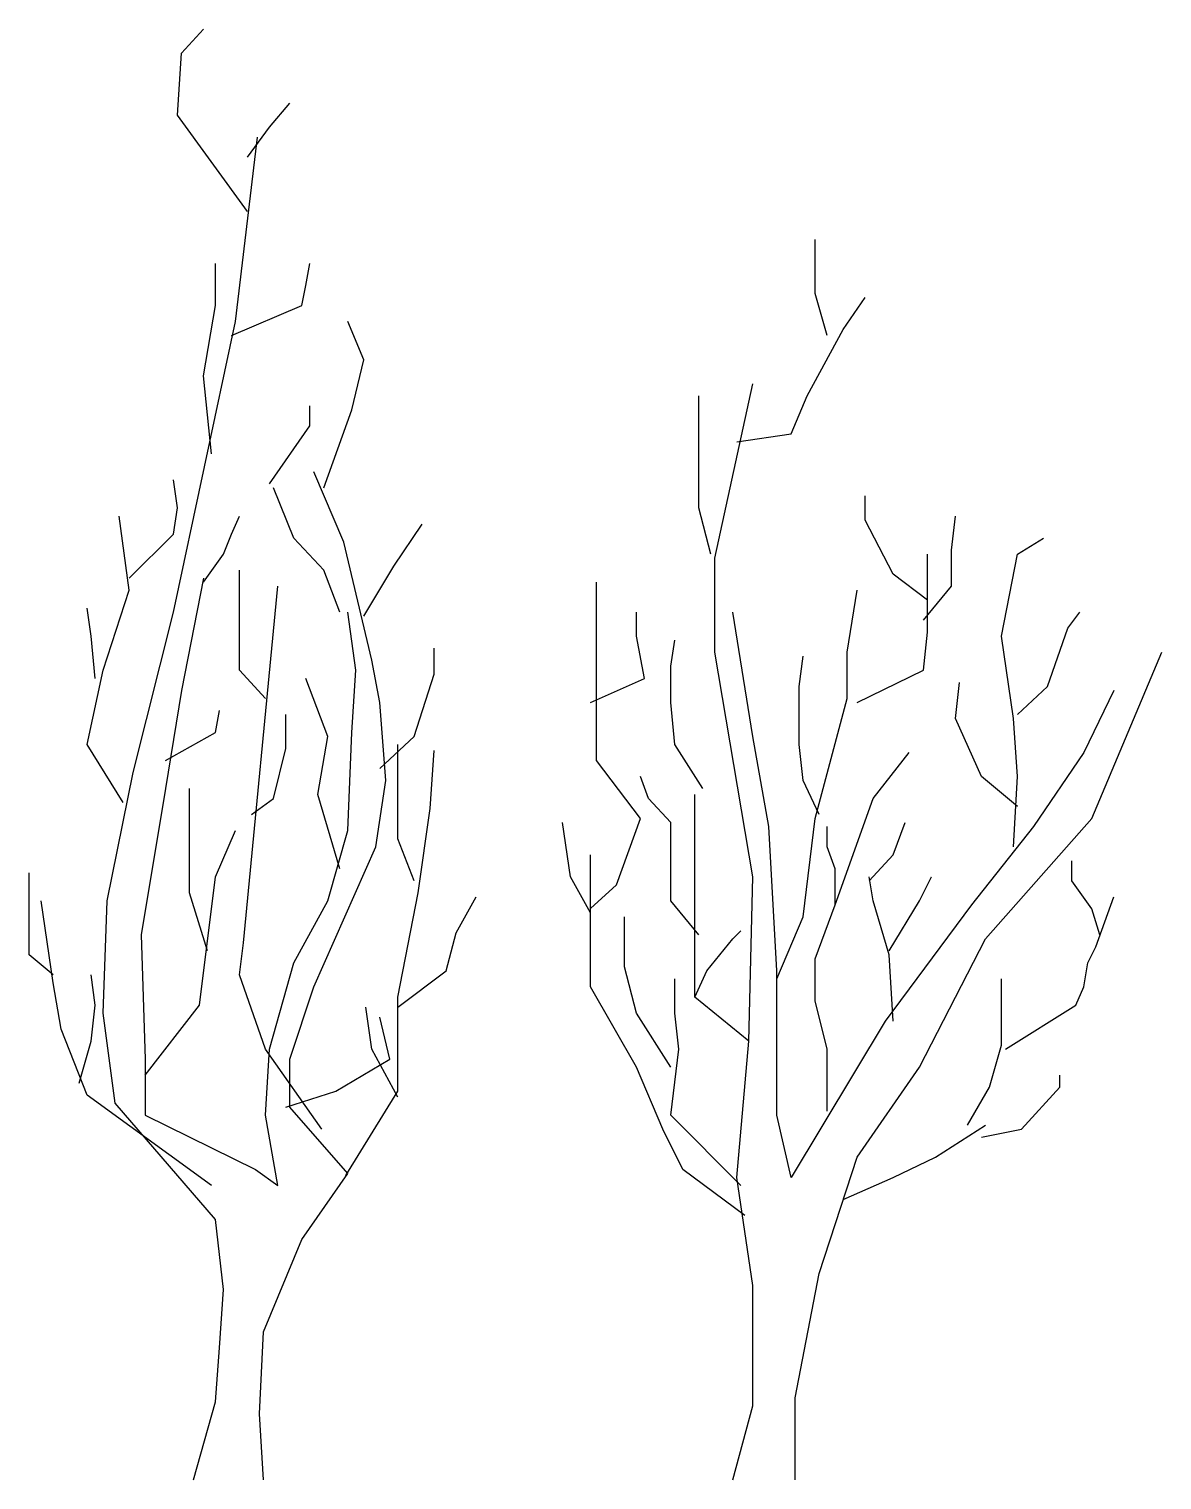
# Model space of a CAD drawing. Extents: x -100 to 612, y 0 to 912.
import ezdxf

# ---------------------------------------------------------------- set-up
doc = ezdxf.new("R2010")
doc.units = 0
doc.header["$LTSCALE"] = 50
doc.header["$MEASUREMENT"] = 0
doc.layers.get('0').update_dxf_attribs({"linetype": 'CONTINUOUS'})

msp = doc.modelspace()

# ---------------------------------------------------------------- linework, layer by layer
at = {"color": 0, "linetype": 'ByBlock'}
for p, q in [((-4.07, 896.74), (9.78, 911.84)), ((-6.59, 857.7), (-4.07, 896.74)), ((37.48, 797.27), (-6.59, 857.7)), ((51.33, 850.15), (63.92, 865.26)), ((37.48, 831.26), (51.33, 850.15)), ((29.92, 728.02), (43.77, 843.85)), ((393.8, 745.64), (393.8, 779.64)), ((17.33, 738.09), (17.33, 764.53)), ((73.99, 750.68), (76.51, 764.53)), ((71.47, 738.09), (73.99, 750.68)), ((401.35, 719.2), (393.8, 745.64)), ((411.43, 722.98), (425.28, 743.13)), ((9.78, 694.02), (17.33, 738.09)), ((27.4, 719.2), (71.47, 738.09)), ((-9.11, 545.45), (29.92, 728.02)), ((110.5, 704.09), (100.43, 728.02)), ((388.76, 681.43), (411.43, 722.98)), ((102.95, 672.62), (110.5, 704.09)), ((14.81, 644.92), (9.78, 694.02)), ((330.84, 579.44), (354.77, 688.99)), ((76.51, 662.54), (76.51, 675.14)), ((320.77, 665.06), (320.77, 681.43)), ((378.69, 657.51), (388.76, 681.43)), ((85.32, 623.51), (102.95, 672.62)), ((51.33, 626.03), (76.51, 662.54)), ((320.77, 610.92), (320.77, 665.06)), ((344.69, 652.47), (378.69, 657.51)), ((97.91, 589.52), (79.03, 633.59)), ((-6.59, 610.92), (-9.11, 628.55)), ((66.44, 592.04), (53.84, 623.51)), ((-9.11, 594.55), (-6.59, 610.92)), ((328.33, 581.96), (320.77, 610.92)), ((425.28, 603.37), (425.28, 618.48)), ((-36.81, 559.3), (-43.11, 605.89)), ((27.4, 594.55), (32.44, 605.89)), ((442.9, 569.37), (425.28, 603.37)), ((479.42, 584.48), (481.93, 605.89)), ((-36.81, 566.85), (-9.11, 594.55)), ((22.37, 581.96), (27.4, 594.55)), ((129.39, 574.41), (147.02, 600.85)), ((85.32, 571.89), (66.44, 592.04)), ((115.54, 515.23), (97.91, 589.52)), ((479.42, 561.82), (479.42, 584.48)), ((520.97, 581.96), (537.33, 592.04)), ((9.78, 564.34), (22.37, 581.96)), ((110.5, 542.93), (129.39, 574.41)), ((330.84, 520.27), (330.84, 579.44)), ((464.31, 559.3), (464.31, 581.96)), ((510.89, 530.34), (520.97, 581.96)), ((9.78, 566.85), (-4.07, 496.34)), ((32.44, 545.45), (32.44, 571.89)), ((95.39, 545.45), (85.32, 571.89)), ((464.31, 553), (442.9, 569.37)), ((-53.18, 508.94), (-36.81, 559.3)), ((34.96, 337.7), (56.36, 561.82)), ((256.56, 452.28), (256.56, 564.34)), ((413.94, 520.27), (420.24, 559.3)), ((461.79, 540.41), (479.42, 561.82)), ((464.31, 532.86), (464.31, 559.3)), ((-60.73, 530.34), (-63.25, 547.97)), ((-34.29, 444.72), (-9.11, 545.45)), ((32.44, 508.94), (32.44, 545.45)), ((105.47, 508.94), (100.43, 545.45)), ((281.74, 530.34), (281.74, 545.45)), ((354.77, 467.39), (342.18, 545.45)), ((552.44, 535.38), (560, 545.45)), ((-58.21, 503.9), (-60.73, 530.34)), ((286.78, 503.9), (281.74, 530.34)), ((461.79, 508.94), (464.31, 532.86)), ((518.45, 478.72), (510.89, 530.34)), ((539.85, 498.86), (552.44, 535.38)), ((154.57, 506.42), (154.57, 522.79)), ((303.14, 511.45), (305.66, 527.82)), ((354.77, 379.25), (330.84, 520.27)), ((413.94, 491.31), (413.94, 520.27)), ((567.55, 415.76), (611.62, 520.27)), ((120.58, 488.79), (115.54, 515.23)), ((303.14, 488.79), (303.14, 511.45)), ((383.73, 498.86), (386.24, 517.75)), ((-63.25, 462.35), (-53.18, 508.94)), ((48.81, 491.31), (32.44, 508.94)), ((87.84, 467.39), (73.99, 503.9)), ((102.95, 469.9), (105.47, 508.94)), ((141.98, 467.39), (154.57, 506.42)), ((252.78, 488.79), (286.78, 503.9)), ((420.24, 488.79), (461.79, 508.94)), ((481.93, 478.72), (484.45, 501.38)), ((-4.07, 496.34), (-14.15, 434.65)), ((383.73, 462.35), (383.73, 498.86)), ((520.97, 481.24), (539.85, 498.86)), ((581.4, 496.34), (562.52, 457.31)), ((17.33, 469.9), (19.85, 483.75)), ((124.35, 439.69), (120.58, 488.79)), ((305.66, 462.35), (303.14, 488.79)), ((393.8, 415.76), (413.94, 491.31)), ((61.4, 459.83), (61.4, 481.24)), ((498.3, 442.2), (481.93, 478.72)), ((520.97, 442.2), (518.45, 478.72)), ((-14.15, 452.28), (17.33, 469.9)), ((81.54, 430.87), (87.84, 467.39)), ((100.43, 408.21), (102.95, 469.9)), ((120.58, 447.24), (141.98, 467.39)), ((364.84, 410.73), (354.77, 467.39)), ((-40.59, 425.84), (-63.25, 462.35)), ((53.84, 428.35), (61.4, 459.83)), ((131.91, 438.43), (131.91, 462.35)), ((152.05, 422.06), (154.57, 458.57)), ((323.29, 434.65), (305.66, 462.35)), ((386.24, 439.69), (383.73, 462.35)), ((430.31, 428.35), (452.98, 457.31)), ((562.52, 457.31), (531.04, 410.73)), ((284.26, 415.76), (256.56, 452.28)), ((-50.66, 364.14), (-34.29, 444.72)), ((118.06, 398.14), (124.35, 439.69)), ((131.91, 403.17), (131.91, 438.43)), ((289.29, 428.35), (284.26, 442.2)), ((396.32, 418.28), (386.24, 439.69)), ((520.97, 423.32), (498.3, 442.2)), ((518.45, 398.14), (520.97, 442.2)), ((-14.15, 434.65), (-29.26, 342.74)), ((0.96, 408.21), (0.96, 434.65)), ((95.39, 384.29), (81.54, 430.87)), ((318.25, 403.17), (318.25, 430.87)), ((39.99, 418.28), (53.84, 428.35)), ((144.5, 369.18), (152.05, 422.06)), ((303.14, 413.24), (289.29, 428.35)), ((406.39, 361.62), (430.31, 428.35)), ((240.19, 379.25), (235.15, 413.24)), ((269.15, 374.21), (284.26, 415.76)), ((303.14, 381.77), (303.14, 413.24)), ((369.88, 320.07), (364.84, 410.73)), ((386.24, 354.07), (393.8, 415.76)), ((401.35, 398.14), (401.35, 410.73)), ((442.9, 393.1), (450.46, 413.24)), ((531.04, 410.73), (492.01, 361.62)), ((500.82, 340.22), (567.55, 415.76)), ((0.96, 369.18), (0.96, 408.21)), ((17.33, 379.25), (29.92, 408.21)), ((87.84, 364.14), (100.43, 408.21)), ((141.98, 376.73), (131.91, 403.17)), ((318.25, 340.22), (318.25, 403.17)), ((79.03, 310), (118.06, 398.14)), ((252.78, 354.07), (252.78, 393.1)), ((406.39, 384.29), (401.35, 398.14)), ((427.79, 376.73), (442.9, 393.1)), ((406.39, 361.62), (406.39, 384.29)), ((554.96, 376.73), (554.96, 389.32)), ((-99.76, 361.62), (-99.76, 381.77)), ((7.26, 298.67), (17.33, 379.25)), ((252.78, 356.59), (240.19, 379.25)), ((252.78, 359.27), (269.15, 374.21)), ((303.14, 364.14), (303.14, 381.77)), ((352.25, 276), (354.77, 379.25)), ((430.31, 364.14), (427.79, 379.25)), ((459.27, 364.14), (466.83, 379.25)), ((466.83, 379.25), (466.83, 379.25)), ((567.55, 359.1), (554.96, 376.73)), ((12.29, 332.66), (0.96, 369.18)), ((131.91, 303.7), (144.5, 369.18)), ((168.42, 343.99), (181.01, 366.66)), ((570.07, 335.18), (581.4, 366.66)), ((-99.76, 330.14), (-99.76, 361.62)), ((-84.66, 312.52), (-92.21, 364.14)), ((-53.18, 293.63), (-50.66, 364.14)), ((66.44, 325.11), (87.84, 364.14)), ((320.77, 342.74), (303.14, 364.14)), ((393.8, 327.63), (406.39, 361.62)), ((440.38, 330.14), (430.31, 364.14)), ((492.01, 361.62), (437.87, 288.6)), ((440.38, 332.66), (459.27, 364.14)), ((572.59, 342.74), (567.55, 359.1)), ((252.78, 310), (252.78, 354.07)), ((274.19, 322.59), (274.19, 354.07)), ((369.88, 315.04), (386.24, 354.07)), ((-29.26, 342.74), (-26.74, 264.67)), ((32.44, 317.55), (34.96, 337.7)), ((162.13, 320.07), (168.42, 343.99)), ((318.25, 303.7), (318.25, 340.22)), ((325.81, 320.07), (342.18, 340.22)), ((342.18, 340.22), (347.21, 345.25)), ((459.27, 259.64), (500.82, 340.22)), ((-84.66, 317.55), (-99.76, 330.14)), ((442.9, 288.6), (440.38, 330.14)), ((565.03, 325.11), (570.07, 335.18)), ((51.33, 270.97), (66.44, 325.11)), ((131.91, 297.41), (162.13, 320.07)), ((281.74, 293.63), (274.19, 322.59)), ((318.25, 303.7), (325.81, 320.07)), ((369.88, 229.42), (369.88, 320.07)), ((393.8, 301.19), (393.8, 327.63)), ((562.52, 310), (565.03, 325.11)), ((-79.62, 283.56), (-84.66, 312.52)), ((-58.21, 298.67), (-60.73, 317.55)), ((48.81, 270.97), (32.44, 317.55)), ((63.92, 264.67), (79.03, 310)), ((281.74, 259.64), (252.78, 310)), ((305.66, 293.63), (305.66, 315.04)), ((510.89, 273.49), (510.89, 315.04)), ((557.48, 298.67), (562.52, 310)), ((131.91, 244.53), (131.91, 303.7)), ((352.25, 276), (318.25, 303.7)), ((401.35, 270.97), (393.8, 301.19)), ((-60.73, 276), (-58.21, 298.67)), ((-45.62, 236.97), (-53.18, 293.63)), ((-26.74, 254.6), (7.26, 298.67)), ((115.54, 270.97), (111.76, 297.41)), ((303.14, 259.64), (281.74, 293.63)), ((308.18, 270.97), (305.66, 293.63)), ((513.41, 270.97), (557.48, 298.67)), ((-63.25, 242.01), (-79.62, 283.56)), ((126.87, 264.67), (120.58, 291.11)), ((437.87, 288.6), (378.69, 190.39)), ((-68.29, 249.56), (-60.73, 276)), ((344.69, 190.39), (352.25, 276)), ((503.34, 247.05), (510.89, 273.49)), ((-26.74, 264.67), (-26.74, 229.42)), ((48.81, 229.42), (51.33, 270.97)), ((84.06, 220.6), (48.81, 270.97)), ((63.92, 234.45), (63.92, 264.67)), ((92.88, 244.53), (126.87, 264.67)), ((131.91, 240.75), (115.54, 270.97)), ((303.14, 229.42), (308.18, 270.97)), ((401.35, 259.64), (401.35, 270.97)), ((298.11, 220.6), (281.74, 259.64)), ((401.35, 244.53), (401.35, 259.64)), ((420.24, 202.98), (459.27, 259.64)), ((489.49, 223.12), (503.34, 247.05)), ((523.48, 220.6), (547.41, 247.05)), ((547.41, 247.05), (547.41, 254.6)), ((14.81, 185.35), (-63.25, 242.01)), ((61.4, 234.45), (92.88, 244.53)), ((99.17, 191.65), (131.91, 244.53)), ((401.35, 231.94), (401.35, 244.53)), ((17.33, 163.95), (-45.62, 236.97)), ((-26.74, 229.42), (42.51, 195.42)), ((56.36, 185.35), (48.81, 229.42)), ((100.43, 192.9), (63.92, 234.45)), ((347.21, 185.35), (303.14, 229.42)), ((378.69, 190.39), (369.88, 229.42)), ((310.7, 195.42), (298.11, 220.6)), ((469.34, 202.98), (500.82, 223.12)), ((498.3, 215.57), (523.48, 220.6)), ((396.32, 129.95), (420.24, 202.98)), ((442.9, 190.39), (469.34, 202.98)), ((42.51, 195.42), (56.36, 185.35)), ((71.47, 151.35), (100.43, 192.9)), ((349.73, 166.46), (310.7, 195.42)), ((354.77, 122.4), (344.69, 190.39)), ((411.43, 176.54), (442.9, 190.39)), ((22.37, 119.88), (17.33, 163.95)), ((47.55, 93.44), (71.47, 151.35)), ((381.21, 51.89), (396.32, 129.95)), ((19.85, 83.36), (22.37, 119.88)), ((354.77, 83.36), (354.77, 122.4)), ((45.03, 41.81), (47.55, 93.44)), ((17.33, 49.37), (19.85, 83.36)), ((354.77, 46.85), (354.77, 83.36)), ((3.48, 0.26), (17.33, 49.37)), ((342.18, 0.26), (354.77, 46.85)), ((381.21, 0.26), (381.21, 51.89)), ((47.55, 0.26), (45.03, 41.81))]:
    msp.add_line(p, q, dxfattribs=at)

doc.saveas('drawing.dxf')
